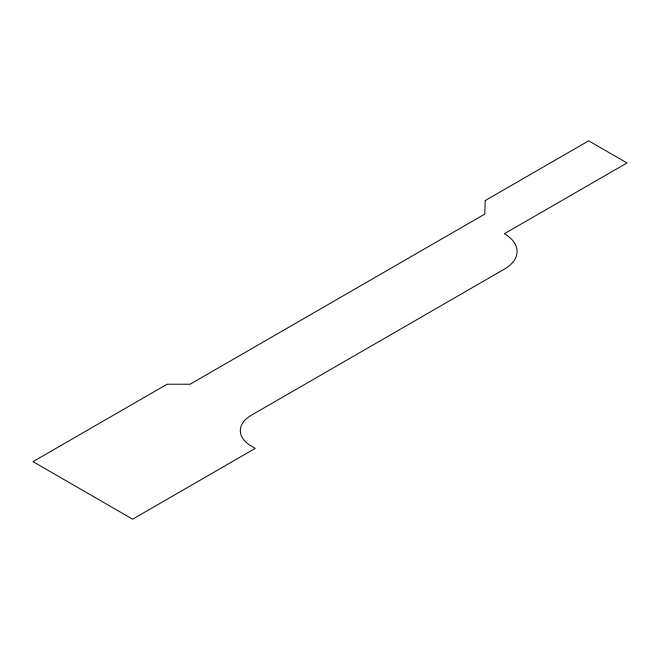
<?xml version="1.0" encoding="UTF-8"?>
<svg xmlns="http://www.w3.org/2000/svg" width="660" height="660" viewBox="0 0 660 660"><rect width="100%" height="100%" fill="white"/><g stroke="black" fill="none" stroke-linecap="round" stroke-linejoin="round"><path stroke-width="0.99" d="M485.207 200.566L484.795 214.079L190.121 384.211L167.129 384.211L33 461.645L132.635 519.172L255.272 448.371L251.435 446.16A37.933 21.904 0 0 1 251.435 415.181L504.364 269.156A43.354 25.03 0 0 0 504.364 233.755L627 162.954L588.679 140.827L485.207 200.566"/></g></svg>
